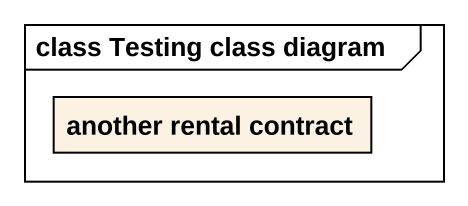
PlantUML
@startuml
mainframe class Testing class diagram
hide circle
hide empty members
class "another rental contract" as another_rental_contract
@enduml
